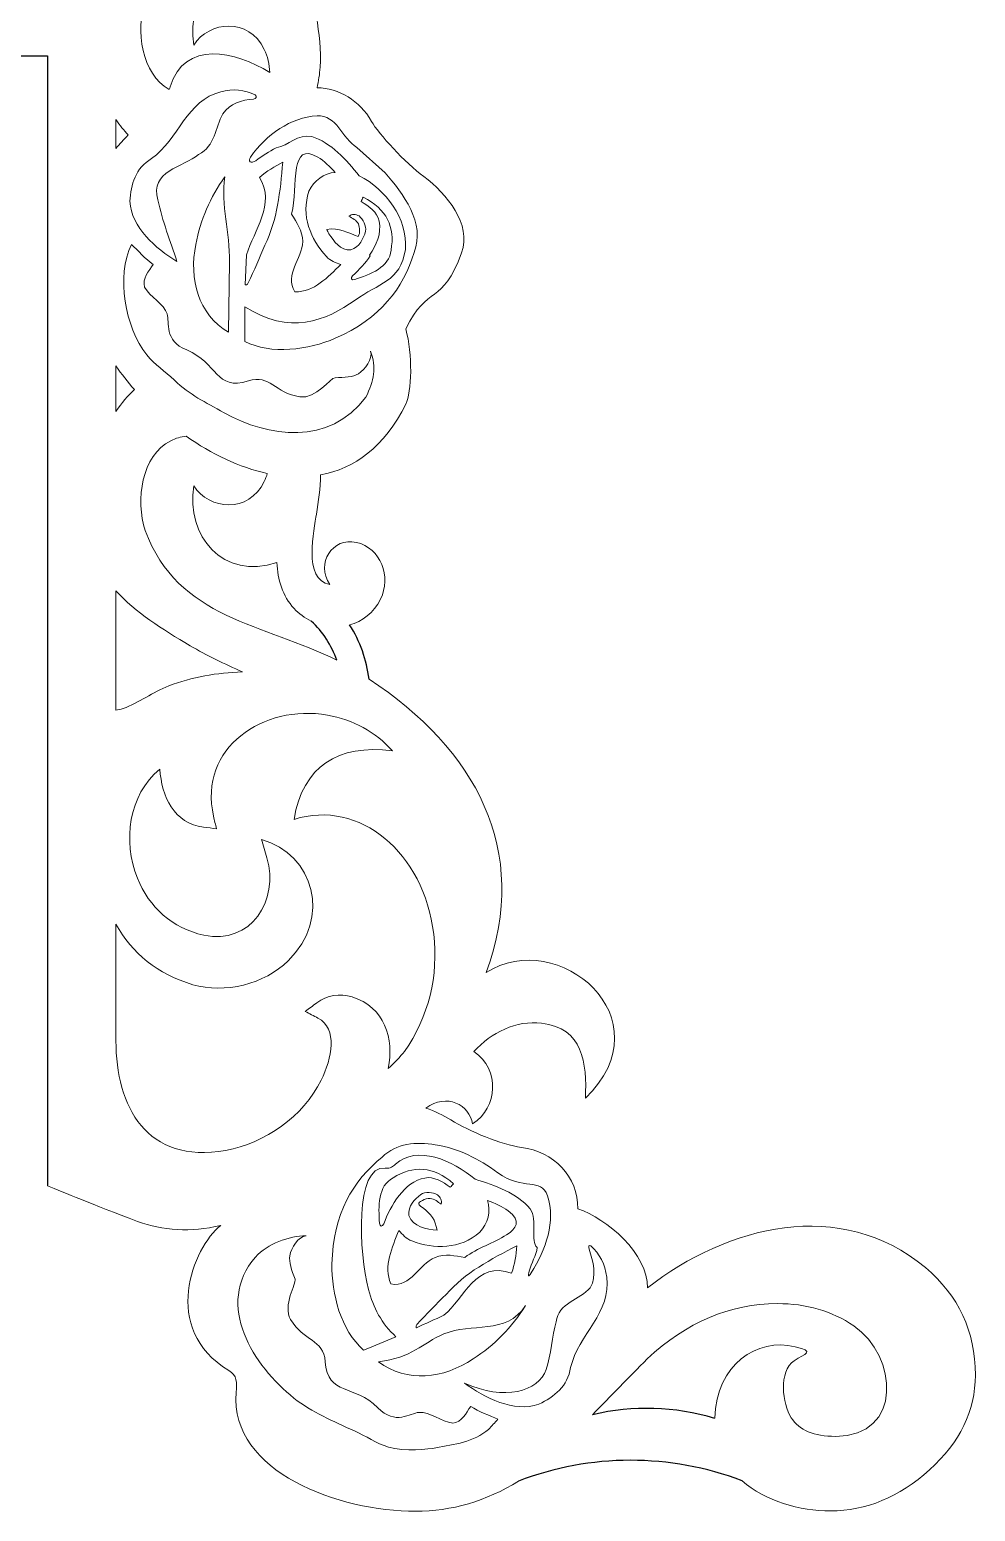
# Model space of a CAD drawing. Header units: millimetres. Extents: x 32 to 2906, y -191 to 651.
# Drawn here: x 1471.9 to 1747.1, y -191.4 to 239.4 of the extents above; entities that cross this region are included whole.
import ezdxf

# ---------------------------------------------------------------- set-up
doc = ezdxf.new("R2010")
doc.units = ezdxf.units.MM
doc.header["$MEASUREMENT"] = 0

msp = doc.modelspace()

# ---------------------------------------------------------------- linework, layer by layer
for p, q in [((1466.74, 231.81), (1477.14, 231.81)), ((1477.14, 231.81), (1477.14, -96.74))]:
    msp.add_line(p, q)
for centre, radius, start, end in [((1534.28, 46.53), 28.67, 19.4478, 46.9523), ((1533.64, 46.22), 37.29, 6.7032, 32.6898), ((1651.48, -230.33), 68.91, 73.3312, 103.2565), ((1646.79, -267.72), 91.2, 69.1874, 110.9631)]:
    msp.add_arc(centre, radius, start, end)
at = {"lineweight": 9}
for points, knots in [([(1560.47, 286.2), (1555.44, 283.27), (1550.24, 280.81), (1544.98, 278.87), (1544.98, 278.87), (1528.58, 272.83), (1512.59, 267.15), (1505.59, 247.9), (1505.59, 247.9), (1502.68, 239.26), (1504.46, 226.43), (1512.57, 222.01), (1512.57, 222.01), (1512.65, 222.25), (1512.73, 222.5), (1512.81, 222.77), (1512.81, 222.77), (1516.93, 236.39), (1531.83, 233.27), (1541.82, 226.91), (1541.82, 226.91), (1541.7, 229.36), (1541.15, 231.69), (1540.2, 233.66), (1540.2, 233.66), (1535.65, 243.02), (1524.19, 241.95), (1519.67, 234.92), (1519.67, 234.92), (1517.28, 249.31), (1528.26, 262.56), (1543.9, 257.21), (1543.9, 257.21), (1544.08, 262.19), (1545.5, 266.89), (1548.87, 270.55), (1548.87, 270.55), (1550.12, 271.91), (1551.59, 273.02), (1553.18, 273.86)], [1.15302271, 1.15302271, 1.15302271, 1.15302271, 1.15469613, 1.15469613, 1.15469613, 1.15469613, 1.16022099, 1.16022099, 1.16022099, 1.16022099, 1.16574586, 1.16574586, 1.16574586, 1.16574586, 1.17127072, 1.17127072, 1.17127072, 1.17127072, 1.17679558, 1.17679558, 1.17679558, 1.17679558, 1.18232044, 1.18232044, 1.18232044, 1.18232044, 1.1878453, 1.1878453, 1.1878453, 1.1878453, 1.19337017, 1.19337017, 1.19337017, 1.19337017, 1.19889503, 1.19889503, 1.19889503, 1.19889503, 1.19990345, 1.19990345, 1.19990345, 1.19990345]), ([(1564.81, 275.38), (1568.6, 274.42), (1572.01, 271.97), (1574.03, 267.82), (1574.03, 267.82), (1577.18, 261.36), (1574.12, 252.96), (1566.99, 251.33), (1566.99, 251.33), (1560.07, 249.74), (1555.02, 257.41), (1559.29, 263.55), (1559.29, 263.55), (1551.31, 262.37), (1554.71, 247.37), (1555.38, 243.13), (1555.38, 243.13), (1556.13, 238.42), (1556.87, 233.3), (1556.46, 228.52), (1556.46, 228.52), (1556.3, 226.42), (1556, 224.42), (1555.58, 222.53), (1555.58, 222.53), (1561.96, 222.46), (1567.99, 218.74), (1571.38, 212.74), (1571.38, 212.74), (1573.44, 209.1), (1581.24, 200.64), (1586.6, 196.68), (1586.6, 196.68), (1593.32, 191.71), (1600.57, 182.83), (1597.6, 174.56), (1597.6, 174.56), (1592.06, 159.1), (1587.67, 165.3), (1581.34, 152.42), (1581.34, 152.42), (1583.48, 145.17), (1583.05, 133.92), (1581.37, 130.53), (1581.37, 130.53), (1575.17, 118.05), (1566.35, 111.78), (1556.57, 109.95), (1556.57, 109.95), (1556.54, 106.14), (1555.96, 102.22), (1555.38, 98.55), (1555.38, 98.55), (1554.71, 94.31), (1551.31, 79.32), (1559.29, 78.14), (1559.29, 78.14), (1555.02, 84.27), (1560.07, 91.94), (1566.99, 90.35), (1566.99, 90.35), (1574.12, 88.73), (1577.18, 80.32), (1574.03, 73.86), (1574.03, 73.86), (1572.05, 69.79), (1568.73, 67.36), (1565.03, 66.36)], [1.20217171, 1.20217171, 1.20217171, 1.20217171, 1.20441989, 1.20441989, 1.20441989, 1.20441989, 1.20994475, 1.20994475, 1.20994475, 1.20994475, 1.21546961, 1.21546961, 1.21546961, 1.21546961, 1.22099448, 1.22099448, 1.22099448, 1.22099448, 1.22651934, 1.22651934, 1.22651934, 1.22651934, 1.2320442, 1.2320442, 1.2320442, 1.2320442, 1.23756906, 1.23756906, 1.23756906, 1.23756906, 1.24309392, 1.24309392, 1.24309392, 1.24309392, 1.24861878, 1.24861878, 1.24861878, 1.24861878, 1.25414365, 1.25414365, 1.25414365, 1.25414365, 1.25966851, 1.25966851, 1.25966851, 1.25966851, 1.26519337, 1.26519337, 1.26519337, 1.26519337, 1.27071823, 1.27071823, 1.27071823, 1.27071823, 1.27624309, 1.27624309, 1.27624309, 1.27624309, 1.28176796, 1.28176796, 1.28176796, 1.28176796, 1.28729282, 1.28729282, 1.28729282, 1.28729282, 1.28949675, 1.28949675, 1.28949675, 1.28949675]), ([(1537.53, 220.44), (1534.59, 221.96), (1531, 222.34), (1527.54, 221.34), (1527.54, 221.34), (1517.7, 218.92), (1515.27, 207.59), (1507.44, 201.93), (1507.44, 201.93), (1502.73, 199.16), (1501.39, 194.34), (1501.08, 189.51), (1501.08, 189.51), (1501.54, 181.84), (1508.67, 175.83), (1514.8, 171.98), (1514.8, 171.98), (1512.89, 177.91), (1510.53, 183.74), (1509.25, 189.96), (1509.25, 189.96), (1506.65, 198.11), (1516.76, 199.55), (1521.07, 203.07), (1521.07, 203.07), (1525.97, 205.66), (1525.88, 210.88), (1528.11, 214.92), (1528.11, 214.92), (1530.27, 217.98), (1533.65, 218.97), (1537.06, 219.18), (1537.06, 219.18), (1537.86, 219.23), (1538.2, 220.09), (1537.53, 220.44)], [0, 0, 0, 0, 0.1, 0.1, 0.1, 0.1, 0.2, 0.2, 0.2, 0.2, 0.3, 0.3, 0.3, 0.3, 0.4, 0.4, 0.4, 0.4, 0.5, 0.5, 0.5, 0.5, 0.6, 0.6, 0.6, 0.6, 0.7, 0.7, 0.7, 0.7, 0.8, 0.8, 0.8, 0.8, 1, 1, 1, 1]), ([(1497.05, 213.26), (1497.05, 213.26), (1497.05, 204.89), (1497.05, 204.89), (1497.05, 204.89), (1498.11, 206.16), (1499.31, 207.45), (1500.61, 208.79), (1500.61, 208.79), (1499.38, 210.12), (1498.18, 211.59), (1497.05, 213.26)], [0, 0, 0, 0, 0.25, 0.25, 0.25, 0.25, 0.5, 0.5, 0.5, 0.5, 1, 1, 1, 1]), ([(1583.76, 174.62), (1587.19, 183.15), (1580.62, 191.77), (1575.32, 197.79), (1575.32, 197.79), (1575.32, 197.79), (1567.17, 205.15), (1567.17, 205.15), (1567.17, 205.15), (1562.73, 207.8), (1561.37, 214.64), (1555.56, 214.39), (1555.56, 214.39), (1547.89, 213.91), (1540.77, 208.84), (1536.2, 202.36), (1536.2, 202.36), (1535.31, 201.11), (1536.39, 200.36), (1537.7, 201.3), (1537.7, 201.3), (1539.64, 202.68), (1541.62, 203.99), (1543.69, 205.04), (1543.69, 205.04), (1547.31, 205.72), (1549.93, 209.18), (1553.99, 208.36), (1553.99, 208.36), (1559.51, 206.64), (1564.1, 201.49), (1567.81, 196.95), (1567.81, 196.95), (1575.68, 192.84), (1581.87, 184.65), (1581.25, 175.52), (1581.25, 175.52), (1579.84, 166.03), (1573.37, 165.69), (1566.63, 160.8), (1566.63, 160.8), (1558.12, 154.61), (1547.38, 150.6), (1534.54, 158.82), (1534.54, 158.82), (1534.54, 158.82), (1534.5, 148.77), (1534.5, 148.77), (1534.5, 148.77), (1542.18, 144.83), (1553.06, 146.31), (1560.85, 149.68), (1560.85, 149.68), (1573.98, 155.36), (1580.72, 164.35), (1583.76, 174.62)], [0, 0, 0, 0, 0.066667, 0.066667, 0.066667, 0.066667, 0.133333, 0.133333, 0.133333, 0.133333, 0.2, 0.2, 0.2, 0.2, 0.266667, 0.266667, 0.266667, 0.266667, 0.333333, 0.333333, 0.333333, 0.333333, 0.4, 0.4, 0.4, 0.4, 0.466667, 0.466667, 0.466667, 0.466667, 0.533333, 0.533333, 0.533333, 0.533333, 0.6, 0.6, 0.6, 0.6, 0.666667, 0.666667, 0.666667, 0.666667, 0.733333, 0.733333, 0.733333, 0.733333, 0.8, 0.8, 0.8, 0.8, 0.866667, 0.866667, 0.866667, 0.866667, 1, 1, 1, 1]), ([(1549.1, 163.2), (1554.72, 163), (1558.69, 167.58), (1562.48, 171.08), (1562.48, 171.08), (1560.97, 171.66), (1559.5, 172.2), (1558.26, 173.42), (1558.26, 173.42), (1553.66, 178.47), (1550.78, 185.36), (1553.21, 192.44), (1553.21, 192.44), (1554.67, 195.6), (1557.55, 197.65), (1560.85, 197.92), (1560.85, 197.92), (1559.28, 199.58), (1557.63, 201.24), (1555.79, 202.33), (1555.79, 202.33), (1551.59, 204.82), (1550.24, 202.53), (1549.62, 199.31), (1549.62, 199.31), (1548.79, 194.94), (1549.3, 190.06), (1548.15, 185.77), (1548.15, 185.77), (1549.56, 183.31), (1551.36, 181), (1551.38, 177.83), (1551.38, 177.83), (1551.29, 172.69), (1545.98, 168.25), (1549.1, 163.2)], [0, 0, 0, 0, 0.1, 0.1, 0.1, 0.1, 0.2, 0.2, 0.2, 0.2, 0.3, 0.3, 0.3, 0.3, 0.4, 0.4, 0.4, 0.4, 0.5, 0.5, 0.5, 0.5, 0.6, 0.6, 0.6, 0.6, 0.7, 0.7, 0.7, 0.7, 0.8, 0.8, 0.8, 0.8, 1, 1, 1, 1]), ([(1535.04, 173.93), (1535.04, 173.93), (1534.69, 165.21), (1534.69, 165.21), (1534.69, 165.21), (1534.69, 165.21), (1535.24, 165.09), (1535.54, 165.75), (1535.54, 165.75), (1537.21, 169.39), (1538.9, 173.05), (1540.34, 176.76), (1540.34, 176.76), (1544.03, 184.05), (1544.86, 192.52), (1545.57, 200.84), (1545.57, 200.84), (1543.19, 199.66), (1540.94, 198.26), (1538.83, 196.46), (1538.83, 196.46), (1543.58, 188.73), (1537.21, 181.09), (1535.04, 173.93)], [0, 0, 0, 0, 0.142857, 0.142857, 0.142857, 0.142857, 0.285714, 0.285714, 0.285714, 0.285714, 0.428571, 0.428571, 0.428571, 0.428571, 0.571429, 0.571429, 0.571429, 0.571429, 0.714286, 0.714286, 0.714286, 0.714286, 1, 1, 1, 1]), ([(1530.07, 171.87), (1530.24, 180.36), (1527.46, 188.41), (1528.74, 196.62), (1528.74, 196.62), (1524.44, 190.65), (1521.57, 184.1), (1520.29, 176.96), (1520.29, 176.96), (1518.23, 166.81), (1520.95, 156.74), (1529.79, 151.41), (1529.79, 151.41), (1529.79, 151.41), (1530.07, 171.87), (1530.07, 171.87)], [0, 0, 0, 0, 0.2, 0.2, 0.2, 0.2, 0.4, 0.4, 0.4, 0.4, 0.6, 0.6, 0.6, 0.6, 1, 1, 1, 1]), ([(1570.85, 173.86), (1570.85, 173.86), (1571.03, 173.68), (1571.03, 173.68), (1571.03, 173.68), (1569.78, 171.56), (1567.83, 169.64), (1565.9, 167.83), (1565.9, 167.83), (1565.17, 167.15), (1565.51, 166.44), (1566.5, 166.76), (1566.5, 166.76), (1571, 168.23), (1576.66, 170.26), (1577.07, 175.32), (1577.07, 175.32), (1578.3, 181.88), (1575.85, 187.35), (1568.96, 190.69), (1568.96, 190.69), (1568.78, 190.23), (1568.46, 189.91), (1568.41, 189.42), (1568.41, 189.42), (1570.59, 188.1), (1573.12, 186.34), (1573.58, 183.71), (1573.58, 183.71), (1574.39, 180.03), (1572.76, 176.77), (1570.85, 173.86)], [0, 0, 0, 0, 0.111111, 0.111111, 0.111111, 0.111111, 0.222222, 0.222222, 0.222222, 0.222222, 0.333333, 0.333333, 0.333333, 0.333333, 0.444444, 0.444444, 0.444444, 0.444444, 0.555556, 0.555556, 0.555556, 0.555556, 0.666667, 0.666667, 0.666667, 0.666667, 0.777778, 0.777778, 0.777778, 0.777778, 1, 1, 1, 1]), ([(1569.65, 180.81), (1569.97, 182.38), (1568.85, 184.27), (1567.79, 185.23), (1567.79, 185.23), (1566.73, 185.7), (1565.7, 185.95), (1564.84, 185.17), (1564.84, 185.17), (1565.86, 184.62), (1567.02, 184.02), (1567.59, 182.92), (1567.59, 182.92), (1568.03, 181.77), (1568.1, 180.43), (1567.56, 179.26), (1567.56, 179.26), (1564.53, 180.33), (1561.91, 182), (1558.38, 181.32), (1558.38, 181.32), (1558.6, 180.93), (1558.77, 180.49), (1558.99, 180.09), (1558.99, 180.09), (1560.49, 177.81), (1562.34, 175.18), (1565.38, 175.36), (1565.38, 175.36), (1567.93, 176.19), (1569.09, 178.65), (1569.65, 180.81)], [0, 0, 0, 0, 0.111111, 0.111111, 0.111111, 0.111111, 0.222222, 0.222222, 0.222222, 0.222222, 0.333333, 0.333333, 0.333333, 0.333333, 0.444444, 0.444444, 0.444444, 0.444444, 0.555556, 0.555556, 0.555556, 0.555556, 0.666667, 0.666667, 0.666667, 0.666667, 0.777778, 0.777778, 0.777778, 0.777778, 1, 1, 1, 1]), ([(1528.55, 128.03), (1541.35, 120.85), (1559.09, 118.31), (1569.76, 132.59), (1569.76, 132.59), (1572.1, 137.2), (1572.88, 141.3), (1571.13, 145.9), (1571.13, 145.9), (1571.79, 143.77), (1569.54, 140.47), (1567.59, 139.38), (1567.59, 139.38), (1565.91, 138.43), (1563.56, 138.22), (1560.81, 138.22), (1560.81, 138.22), (1559.52, 138.22), (1555.13, 131.96), (1550.56, 132.65), (1550.56, 132.65), (1543.24, 133.75), (1541.92, 139.33), (1535.57, 137.29), (1535.57, 137.29), (1526.08, 134.24), (1526.62, 142.6), (1517.63, 146.28), (1517.63, 146.28), (1510.9, 149.04), (1512.7, 154.29), (1511.93, 156.74), (1511.93, 156.74), (1511.02, 159.62), (1506.95, 161.72), (1505.4, 164.53), (1505.4, 164.53), (1504.57, 167.14), (1506.69, 169.12), (1507.91, 171.17), (1507.91, 171.17), (1505.61, 172.62), (1503.45, 175.28), (1501.54, 176.97), (1501.54, 176.97), (1497.15, 167.67), (1499.59, 153), (1506.01, 144.86), (1506.01, 144.86), (1508.27, 142), (1511.4, 140.05), (1514.03, 137.55), (1514.03, 137.55), (1518.75, 133.05), (1522.8, 131.26), (1528.55, 128.03)], [0, 0, 0, 0, 0.066667, 0.066667, 0.066667, 0.066667, 0.133333, 0.133333, 0.133333, 0.133333, 0.2, 0.2, 0.2, 0.2, 0.266667, 0.266667, 0.266667, 0.266667, 0.333333, 0.333333, 0.333333, 0.333333, 0.4, 0.4, 0.4, 0.4, 0.466667, 0.466667, 0.466667, 0.466667, 0.533333, 0.533333, 0.533333, 0.533333, 0.6, 0.6, 0.6, 0.6, 0.666667, 0.666667, 0.666667, 0.666667, 0.733333, 0.733333, 0.733333, 0.733333, 0.8, 0.8, 0.8, 0.8, 0.866667, 0.866667, 0.866667, 0.866667, 1, 1, 1, 1]), ([(1497.05, 141.62), (1497.05, 141.62), (1497.05, 128.43), (1497.05, 128.43), (1497.05, 128.43), (1498.74, 130.92), (1500.57, 132.97), (1502.42, 134.76), (1502.42, 134.76), (1500.48, 136.98), (1498.67, 139.28), (1497.05, 141.62)], [0, 0, 0, 0, 0.25, 0.25, 0.25, 0.25, 0.5, 0.5, 0.5, 0.5, 1, 1, 1, 1]), ([(1553.85, 67.48), (1552, 68.36), (1550.3, 69.59), (1548.87, 71.13), (1548.87, 71.13), (1545.5, 74.79), (1544.08, 79.49), (1543.9, 84.47), (1543.9, 84.47), (1528.26, 79.12), (1517.28, 92.37), (1519.67, 106.76), (1519.67, 106.76), (1524.19, 99.73), (1535.65, 98.67), (1540.2, 108.03), (1540.2, 108.03), (1540.55, 108.76), (1540.85, 109.54), (1541.09, 110.36), (1541.09, 110.36), (1533.01, 112.11), (1524.86, 116.02), (1517.44, 121.25), (1517.44, 121.25), (1515.96, 121.06), (1514.49, 120.63), (1513.02, 119.9), (1513.02, 119.9), (1504.53, 115.72), (1502.62, 102.58), (1505.59, 93.78), (1505.59, 93.78), (1514.94, 68.07), (1540.34, 66.58), (1561.31, 56.08)], [1.29166944, 1.29166944, 1.29166944, 1.29166944, 1.29281768, 1.29281768, 1.29281768, 1.29281768, 1.29834254, 1.29834254, 1.29834254, 1.29834254, 1.3038674, 1.3038674, 1.3038674, 1.3038674, 1.30939227, 1.30939227, 1.30939227, 1.30939227, 1.31491713, 1.31491713, 1.31491713, 1.31491713, 1.32044199, 1.32044199, 1.32044199, 1.32044199, 1.32596685, 1.32596685, 1.32596685, 1.32596685, 1.33149171, 1.33149171, 1.33149171, 1.33149171, 1.33663426, 1.33663426, 1.33663426, 1.33663426]), ([(1497.05, 41.56), (1497.05, 41.56), (1497.05, 76.25), (1497.05, 76.25), (1497.05, 76.25), (1502.73, 70.08), (1510.53, 65.06), (1518.63, 60.31), (1518.63, 60.31), (1523.46, 57.48), (1528.63, 54.98), (1533.84, 52.7), (1533.84, 52.7), (1526.45, 52.45), (1519.11, 51.23), (1512.41, 48.61), (1512.41, 48.61), (1507.79, 46.78), (1503.73, 43.74), (1499.12, 42.05), (1499.12, 42.05), (1498.39, 41.78), (1497.7, 41.62), (1497.05, 41.56)], [0, 0, 0, 0, 0.142857, 0.142857, 0.142857, 0.142857, 0.285714, 0.285714, 0.285714, 0.285714, 0.428571, 0.428571, 0.428571, 0.428571, 0.571429, 0.571429, 0.571429, 0.571429, 0.714286, 0.714286, 0.714286, 0.714286, 1, 1, 1, 1]), ([(1570.68, 50.58), (1601.58, 30.28), (1617.84, 0.95), (1604.74, -34.74), (1604.74, -34.74), (1625.63, -21.31), (1657.5, -48.08), (1633.62, -71.28), (1633.62, -71.28), (1634.11, -60.92), (1632.87, -50.86), (1620.87, -49.44), (1620.87, -49.44), (1613.46, -48.56), (1606.21, -52.12), (1601.2, -57.68), (1601.2, -57.68), (1608.78, -63.06), (1608.25, -73.86), (1600.77, -78.72), (1600.77, -78.72), (1599.98, -73.24), (1593.29, -69.61), (1587.17, -74.11), (1587.17, -74.11), (1589.78, -75.01), (1592.28, -76.22), (1594.43, -77.53), (1594.43, -77.53), (1599.93, -80.89), (1609.08, -84.8), (1615.05, -85.56), (1615.05, -85.56), (1624.33, -86.74), (1631.56, -94.02), (1631.4, -103.38), (1631.4, -103.38), (1639.83, -106.17), (1651.87, -116.52), (1651.66, -126.35), (1651.66, -126.35), (1675.01, -108.31), (1707.81, -99.88), (1732.51, -120.51), (1732.51, -120.51), (1742.18, -128.6), (1747.03, -139), (1747.05, -151.72), (1747.05, -151.72), (1747.06, -162.13), (1742.61, -171.31), (1733.74, -179.28), (1733.74, -179.28), (1724.85, -187.24), (1715.25, -191.22), (1704.95, -191.23), (1704.95, -191.23), (1695.96, -191.24), (1685.96, -188.38), (1679.2, -182.47)], [1.33728128, 1.33728128, 1.33728128, 1.33728128, 1.34254144, 1.34254144, 1.34254144, 1.34254144, 1.3480663, 1.3480663, 1.3480663, 1.3480663, 1.35359116, 1.35359116, 1.35359116, 1.35359116, 1.35911602, 1.35911602, 1.35911602, 1.35911602, 1.36464088, 1.36464088, 1.36464088, 1.36464088, 1.37016575, 1.37016575, 1.37016575, 1.37016575, 1.37569061, 1.37569061, 1.37569061, 1.37569061, 1.38121547, 1.38121547, 1.38121547, 1.38121547, 1.38674033, 1.38674033, 1.38674033, 1.38674033, 1.39226519, 1.39226519, 1.39226519, 1.39226519, 1.39779006, 1.39779006, 1.39779006, 1.39779006, 1.40331492, 1.40331492, 1.40331492, 1.40331492, 1.40883978, 1.40883978, 1.40883978, 1.40883978, 1.41436464, 1.41436464, 1.41436464, 1.41436464, 1.41759655, 1.41759655, 1.41759655, 1.41759655]), ([(1497.05, -20.68), (1497.05, -31.97), (1497.05, -43.26), (1497.05, -54.55), (1497.05, -54.55), (1497.05, -73.56), (1505.91, -90.54), (1528.96, -86.43), (1528.96, -86.43), (1540.43, -84.39), (1551.55, -76.52), (1556.74, -66.02), (1556.74, -66.02), (1559.9, -59.64), (1561.65, -51.05), (1555.81, -47.96), (1555.81, -47.96), (1554.58, -47.3), (1553.35, -46.65), (1552.11, -46), (1552.11, -46), (1553.24, -45.17), (1554.36, -44.34), (1555.49, -43.52), (1555.49, -43.52), (1558.49, -41.31), (1562.21, -40.72), (1565.76, -41.8), (1565.76, -41.8), (1575.13, -44.68), (1578.05, -53.97), (1576.28, -62.59), (1576.28, -62.59), (1578.07, -61.05), (1579.68, -59.19), (1580.98, -57.66), (1580.98, -57.66), (1588.01, -47.8), (1590.94, -35.52), (1589.49, -23.52), (1589.49, -23.52), (1586.64, 0.06), (1568.02, 15.86), (1548.85, 9.81), (1548.85, 9.81), (1551.39, 25.15), (1561.57, 31.79), (1577.5, 29.74), (1577.5, 29.74), (1572.6, 35.19), (1565.97, 38.81), (1558.59, 40.12), (1558.59, 40.12), (1540, 43.4), (1520.96, 30.7), (1525.45, 10.72), (1525.45, 10.72), (1525.73, 9.51), (1526, 8.29), (1526.27, 7.08), (1526.27, 7.08), (1525.04, 7.23), (1523.8, 7.39), (1522.56, 7.54), (1522.56, 7.54), (1514.03, 8.6), (1510.25, 16.57), (1509.85, 24.38), (1509.85, 24.38), (1500.64, 16.95), (1499.03, 3.36), (1503.28, -7.23), (1503.28, -7.23), (1506.7, -15.75), (1513.53, -21.93), (1522.59, -23.84), (1522.59, -23.84), (1536.28, -26.75), (1544.63, -13.79), (1540.96, -1.33), (1540.96, -1.33), (1540.43, 0.45), (1539.91, 2.23), (1539.39, 4), (1539.39, 4), (1554.69, -0.33), (1559.8, -18.85), (1547.16, -31.32), (1547.16, -31.32), (1540.26, -38.13), (1528.69, -40.95), (1519.42, -38.24), (1519.42, -38.24), (1509.17, -35.24), (1501.65, -29.02), (1497.05, -20.68)], [0, 0, 0, 0, 0.04, 0.04, 0.04, 0.04, 0.08, 0.08, 0.08, 0.08, 0.12, 0.12, 0.12, 0.12, 0.16, 0.16, 0.16, 0.16, 0.2, 0.2, 0.2, 0.2, 0.24, 0.24, 0.24, 0.24, 0.28, 0.28, 0.28, 0.28, 0.32, 0.32, 0.32, 0.32, 0.36, 0.36, 0.36, 0.36, 0.4, 0.4, 0.4, 0.4, 0.44, 0.44, 0.44, 0.44, 0.48, 0.48, 0.48, 0.48, 0.52, 0.52, 0.52, 0.52, 0.56, 0.56, 0.56, 0.56, 0.6, 0.6, 0.6, 0.6, 0.64, 0.64, 0.64, 0.64, 0.68, 0.68, 0.68, 0.68, 0.72, 0.72, 0.72, 0.72, 0.76, 0.76, 0.76, 0.76, 0.8, 0.8, 0.8, 0.8, 0.84, 0.84, 0.84, 0.84, 0.88, 0.88, 0.88, 0.88, 0.92, 0.92, 0.92, 0.92, 1, 1, 1, 1]), ([(1574.49, -88.38), (1578.67, -84.29), (1584.38, -83.86), (1589.95, -84.79), (1589.95, -84.79), (1597.07, -85.98), (1602.33, -88.75), (1608.11, -92.91), (1608.11, -92.91), (1615.74, -98.4), (1620.59, -94.07), (1622.57, -99.62), (1622.57, -99.62), (1625.06, -106.99), (1622.13, -115.28), (1617.79, -122.05), (1617.79, -122.05), (1616.96, -123.36), (1616.89, -123.08), (1617.26, -121.5), (1617.26, -121.5), (1617.81, -119.16), (1619.39, -116.99), (1619.58, -114.65), (1619.58, -114.65), (1617.4, -112.75), (1619.85, -106.89), (1617.52, -103.4), (1617.52, -103.4), (1613.79, -98.88), (1607.22, -96.54), (1601.54, -94.8), (1601.54, -94.8), (1595.05, -89.32), (1584.55, -84.74), (1578.41, -90.43), (1578.41, -90.43), (1577.62, -91.16), (1577, -91.7), (1575.41, -91.55), (1575.41, -91.55), (1566.42, -90.7), (1567.77, -116.24), (1570.53, -126.85), (1570.53, -126.85), (1571.9, -132.07), (1574.32, -136.86), (1578.51, -140.58), (1578.51, -140.58), (1575.37, -141.88), (1572.24, -143.17), (1569.1, -144.47), (1569.1, -144.47), (1562.47, -138.77), (1559.7, -128), (1559.88, -119.41), (1559.88, -119.41), (1560.18, -104.92), (1566.03, -95.17), (1574.49, -88.38)], [0, 0, 0, 0, 0.0625, 0.0625, 0.0625, 0.0625, 0.125, 0.125, 0.125, 0.125, 0.1875, 0.1875, 0.1875, 0.1875, 0.25, 0.25, 0.25, 0.25, 0.3125, 0.3125, 0.3125, 0.3125, 0.375, 0.375, 0.375, 0.375, 0.4375, 0.4375, 0.4375, 0.4375, 0.5, 0.5, 0.5, 0.5, 0.5625, 0.5625, 0.5625, 0.5625, 0.625, 0.625, 0.625, 0.625, 0.6875, 0.6875, 0.6875, 0.6875, 0.75, 0.75, 0.75, 0.75, 0.8125, 0.8125, 0.8125, 0.8125, 0.875, 0.875, 0.875, 0.875, 1, 1, 1, 1]), ([(1574.96, -107.74), (1574.6, -108.67), (1573.8, -108.63), (1573.73, -107.57), (1573.73, -107.57), (1573.39, -102.8), (1573.13, -96.71), (1577.72, -94.39), (1577.72, -94.39), (1583.39, -90.74), (1589.46, -90.94), (1595.22, -96.12), (1595.22, -96.12), (1594.87, -96.47), (1594.69, -96.88), (1594.25, -97.12), (1594.25, -97.12), (1592.17, -95.59), (1589.56, -93.89), (1586.92, -94.45), (1586.92, -94.45), (1580.87, -95.5), (1576.93, -102.6), (1574.96, -107.74)], [0, 0, 0, 0, 0.142857, 0.142857, 0.142857, 0.142857, 0.285714, 0.285714, 0.285714, 0.285714, 0.428571, 0.428571, 0.428571, 0.428571, 0.571429, 0.571429, 0.571429, 0.571429, 0.714286, 0.714286, 0.714286, 0.714286, 1, 1, 1, 1]), ([(1614.17, -182.56), (1604.71, -188.4), (1594.72, -191.33), (1584.21, -191.34), (1584.21, -191.34), (1562.22, -191.36), (1530.18, -180.11), (1532.02, -156.75), (1532.02, -156.75), (1532.24, -153.89), (1532.36, -151.84), (1529.89, -150.37), (1529.89, -150.37), (1509.76, -138.38), (1519.49, -114.65), (1527.53, -108.23), (1527.53, -108.23), (1518.69, -110.33), (1510.68, -109.77), (1503.37, -107.06), (1503.37, -107.06), (1489.76, -102.02), (1482.07, -98.65), (1477.14, -96.74)], [1.46547552, 1.46547552, 1.46547552, 1.46547552, 1.46961326, 1.46961326, 1.46961326, 1.46961326, 1.47513812, 1.47513812, 1.47513812, 1.47513812, 1.48066298, 1.48066298, 1.48066298, 1.48066298, 1.48618785, 1.48618785, 1.48618785, 1.48618785, 1.49171271, 1.49171271, 1.49171271, 1.49171271, 1.49326868, 1.49326868, 1.49326868, 1.49326868]), ([(1585.7, -99.25), (1587.05, -98.34), (1589.25, -98.67), (1590.55, -99.31), (1590.55, -99.31), (1591.4, -100.11), (1592.03, -100.99), (1591.62, -102.09), (1591.62, -102.09), (1590.72, -101.35), (1589.72, -100.49), (1588.47, -100.38), (1588.47, -100.38), (1587.69, -100.39), (1586.9, -100.57), (1586.19, -100.94), (1586.19, -100.94), (1584.63, -101.76), (1584.99, -102.18), (1586.18, -103.02), (1586.18, -103.02), (1588.88, -104.91), (1589.9, -106.67), (1590.49, -109.62), (1590.49, -109.62), (1587.46, -109.25), (1583.39, -108.77), (1582.22, -105.35), (1582.22, -105.35), (1582.02, -102.63), (1583.89, -100.6), (1585.7, -99.25)], [0, 0, 0, 0, 0.111111, 0.111111, 0.111111, 0.111111, 0.222222, 0.222222, 0.222222, 0.222222, 0.333333, 0.333333, 0.333333, 0.333333, 0.444444, 0.444444, 0.444444, 0.444444, 0.555556, 0.555556, 0.555556, 0.555556, 0.666667, 0.666667, 0.666667, 0.666667, 0.777778, 0.777778, 0.777778, 0.777778, 1, 1, 1, 1]), ([(1577.05, -125.26), (1574.71, -120.06), (1577.48, -114.59), (1579.31, -109.7), (1579.31, -109.7), (1580.44, -110.89), (1581.51, -112.06), (1583.12, -112.76), (1583.12, -112.76), (1589.62, -115.14), (1597.18, -115.21), (1602.89, -110.22), (1602.89, -110.22), (1605.3, -107.64), (1606.12, -104.16), (1605.11, -100.95), (1605.11, -100.95), (1607.27, -101.8), (1609.45, -102.71), (1611.17, -104.01), (1611.17, -104.01), (1615.12, -107), (1613.49, -109.14), (1610.7, -110.95), (1610.7, -110.95), (1606.92, -113.4), (1602.16, -114.79), (1598.58, -117.51), (1598.58, -117.51), (1595.73, -117.13), (1592.87, -116.33), (1589.89, -117.52), (1589.89, -117.52), (1585.1, -119.58), (1582.98, -126.25), (1577.05, -125.26)], [0, 0, 0, 0, 0.1, 0.1, 0.1, 0.1, 0.2, 0.2, 0.2, 0.2, 0.3, 0.3, 0.3, 0.3, 0.4, 0.4, 0.4, 0.4, 0.5, 0.5, 0.5, 0.5, 0.6, 0.6, 0.6, 0.6, 0.7, 0.7, 0.7, 0.7, 0.8, 0.8, 0.8, 0.8, 1, 1, 1, 1]), ([(1548.81, -158.42), (1537.17, -149.17), (1525.58, -131.31), (1537.65, -117.42), (1537.65, -117.42), (1541.09, -113.47), (1547.42, -111.33), (1552.4, -111.22), (1552.4, -111.22), (1550.15, -111.41), (1547.92, -114.79), (1547.63, -117.03), (1547.63, -117.03), (1547.39, -118.96), (1548.09, -121.25), (1549.14, -123.83), (1549.14, -123.83), (1549.63, -125.04), (1545.45, -131.55), (1547.84, -135.57), (1547.84, -135.57), (1551.67, -142.02), (1557.41, -141.12), (1557.93, -147.85), (1557.93, -147.85), (1558.7, -157.92), (1566.33, -154.21), (1573.22, -161.24), (1573.22, -161.24), (1578.38, -166.49), (1582.61, -162.79), (1585.21, -162.58), (1585.21, -162.58), (1588.26, -162.33), (1591.79, -165.34), (1595.01, -165.73), (1595.01, -165.73), (1597.78, -165.5), (1598.82, -162.76), (1600.27, -160.83), (1600.27, -160.83), (1602.52, -162.43), (1605.84, -163.44), (1608.15, -164.58), (1608.15, -164.58), (1607.25, -165.56), (1606.35, -166.55), (1605.45, -167.53), (1605.45, -167.53), (1601.14, -171.19), (1595.45, -171.92), (1590.09, -172.9), (1590.09, -172.9), (1588.02, -173.27), (1581.05, -174.03), (1576.34, -172.67), (1576.34, -172.67), (1572.79, -171.65), (1569.77, -169.46), (1566.41, -167.95), (1566.41, -167.95), (1560.39, -165.25), (1554.03, -162.58), (1548.81, -158.42)], [0, 0, 0, 0, 0.058824, 0.058824, 0.058824, 0.058824, 0.117647, 0.117647, 0.117647, 0.117647, 0.176471, 0.176471, 0.176471, 0.176471, 0.235294, 0.235294, 0.235294, 0.235294, 0.294118, 0.294118, 0.294118, 0.294118, 0.352941, 0.352941, 0.352941, 0.352941, 0.411765, 0.411765, 0.411765, 0.411765, 0.470588, 0.470588, 0.470588, 0.470588, 0.529412, 0.529412, 0.529412, 0.529412, 0.588235, 0.588235, 0.588235, 0.588235, 0.647059, 0.647059, 0.647059, 0.647059, 0.705882, 0.705882, 0.705882, 0.705882, 0.764706, 0.764706, 0.764706, 0.764706, 0.823529, 0.823529, 0.823529, 0.823529, 0.882353, 0.882353, 0.882353, 0.882353, 1, 1, 1, 1]), ([(1592.48, -134.33), (1589.8, -135.55), (1587.12, -136.77), (1584.44, -138), (1584.44, -138), (1584.44, -138), (1584.12, -137.53), (1584.62, -137), (1584.62, -137), (1587.4, -134.03), (1590.18, -131.05), (1593.11, -128.28), (1593.11, -128.28), (1598.54, -122.04), (1606.16, -118.01), (1613.7, -114.17), (1613.7, -114.17), (1613.5, -116.85), (1613.04, -119.49), (1612.16, -122.16), (1612.16, -122.16), (1601.66, -118.32), (1598.37, -129.56), (1592.48, -134.33)], [0, 0, 0, 0, 0.142857, 0.142857, 0.142857, 0.142857, 0.285714, 0.285714, 0.285714, 0.285714, 0.428571, 0.428571, 0.428571, 0.428571, 0.571429, 0.571429, 0.571429, 0.571429, 0.714286, 0.714286, 0.714286, 0.714286, 1, 1, 1, 1]), ([(1635.15, -114.21), (1637.69, -116.38), (1639.42, -119.61), (1639.81, -123.23), (1639.81, -123.23), (1641.3, -133.39), (1631.62, -140), (1629.3, -149.5), (1629.3, -149.5), (1628.5, -154.98), (1624.5, -158.08), (1620.09, -160.22), (1620.09, -160.22), (1612.72, -162.72), (1604.36, -158.33), (1598.4, -154.06), (1598.4, -154.06), (1610, -159.39), (1620.02, -156.49), (1622.19, -150.13), (1622.19, -150.13), (1623.61, -145.95), (1623.94, -140.25), (1625.15, -136.28), (1625.15, -136.28), (1625.71, -130.71), (1632.08, -129.97), (1635.01, -126.33), (1635.01, -126.33), (1637.06, -123.13), (1635.83, -118.45), (1634.72, -115.17), (1634.72, -115.17), (1634.46, -114.4), (1634.56, -113.71), (1635.15, -114.21)], [0, 0, 0, 0, 0.1, 0.1, 0.1, 0.1, 0.2, 0.2, 0.2, 0.2, 0.3, 0.3, 0.3, 0.3, 0.4, 0.4, 0.4, 0.4, 0.5, 0.5, 0.5, 0.5, 0.6, 0.6, 0.6, 0.6, 0.7, 0.7, 0.7, 0.7, 0.8, 0.8, 0.8, 0.8, 1, 1, 1, 1]), ([(1592.46, -139.78), (1600.36, -136.4), (1610.67, -140.22), (1616.18, -131.56), (1616.18, -131.56), (1612.22, -137.88), (1607.17, -143.08), (1600.97, -147), (1600.97, -147), (1592.24, -152.82), (1581.76, -154.12), (1573.38, -147.88), (1573.38, -147.88), (1583.14, -146.75), (1586.11, -142.5), (1592.46, -139.78)], [0, 0, 0, 0, 0.2, 0.2, 0.2, 0.2, 0.4, 0.4, 0.4, 0.4, 0.6, 0.6, 0.6, 0.6, 1, 1, 1, 1]), ([(1671.25, -164.31), (1671.68, -148.57), (1683.58, -140.86), (1694.6, -143.5), (1694.6, -143.5), (1700.58, -144.93), (1697.61, -145.45), (1694.33, -147.59), (1694.33, -147.59), (1689.75, -150.57), (1690.91, -160.2), (1693.46, -164.14), (1693.46, -164.14), (1695.81, -167.75), (1700.1, -169.55), (1706.34, -169.55), (1706.34, -169.55), (1726.13, -169.53), (1724.51, -146.1), (1711.69, -137.44), (1711.69, -137.44), (1705.29, -133.1), (1697.88, -130.95), (1689.46, -130.96), (1689.46, -130.96), (1675.72, -130.97), (1663.09, -136.34), (1651.56, -147.04), (1651.56, -147.04), (1646.27, -152.44), (1640.97, -157.85), (1635.68, -163.25)], [1.4199944, 1.4199944, 1.4199944, 1.4199944, 1.42541436, 1.42541436, 1.42541436, 1.42541436, 1.43093923, 1.43093923, 1.43093923, 1.43093923, 1.43646409, 1.43646409, 1.43646409, 1.43646409, 1.44198895, 1.44198895, 1.44198895, 1.44198895, 1.44751381, 1.44751381, 1.44751381, 1.44751381, 1.45303867, 1.45303867, 1.45303867, 1.45303867, 1.45856354, 1.45856354, 1.45856354, 1.45856354, 1.46168974, 1.46168974, 1.46168974, 1.46168974])]:
    msp.add_open_spline(points, degree=3, knots=knots, dxfattribs=at)

doc.saveas('drawing.dxf')
